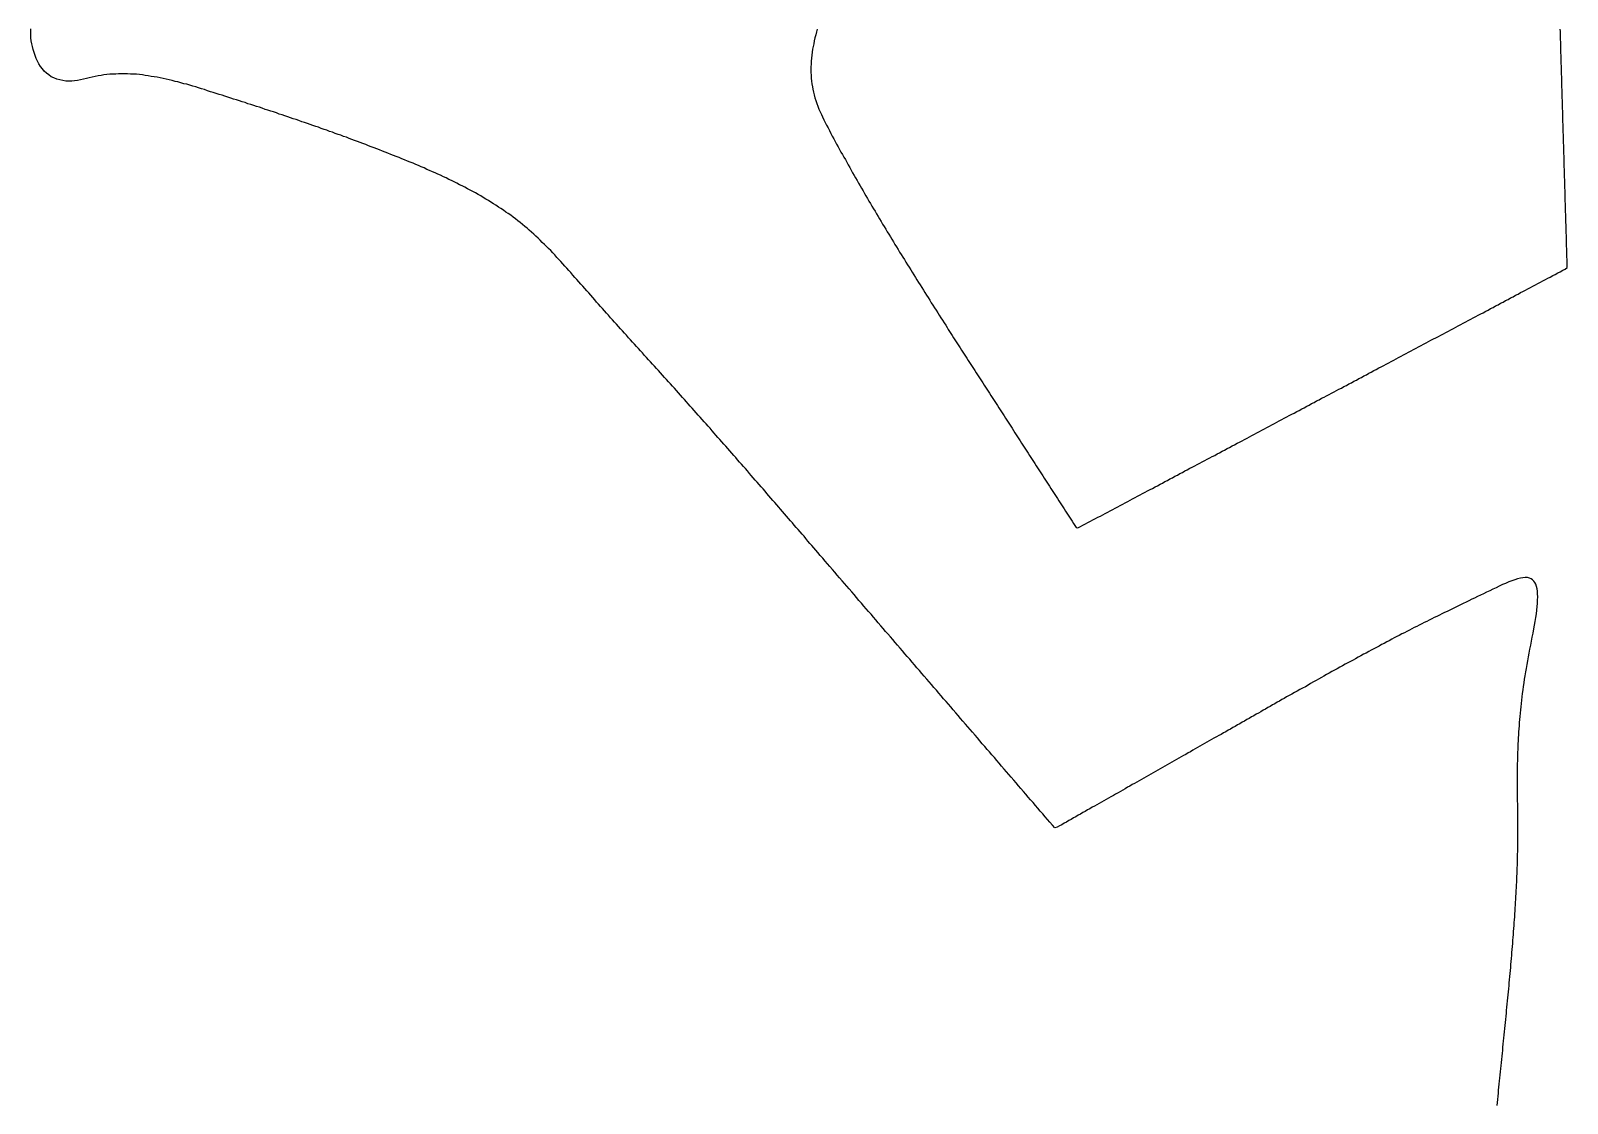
# Model space of a CAD drawing. Extents: x 63 to 788, y 423 to 1014.
# Drawn here: x 455.78 to 461, y 822.79 to 826.44 of the extents above; entities that cross this region are included whole.
import ezdxf

# ---------------------------------------------------------------- set-up
doc = ezdxf.new("R2010")
doc.units = 0
doc.header["$MEASUREMENT"] = 0
doc.layers.add('LAYER_1', color=7, linetype='CONTINUOUS')

msp = doc.modelspace()

# ---------------------------------------------------------------- linework, layer by layer
at = {"layer": 'LAYER_1', "color": 7}
for points in [[(460.7612, 822.784, 0), (460.7622, 822.794, 0), (460.7632, 822.804, 0), (460.7642, 822.815, 0), (460.7652, 822.825, 0), (460.7662, 822.836, 0), (460.7673, 822.846, 0), (460.7683, 822.856, 0), (460.7693, 822.867, 0), (460.7704, 822.877, 0), (460.7714, 822.888, 0), (460.7725, 822.898, 0), (460.7735, 822.909, 0), (460.7746, 822.919, 0), (460.7756, 822.93, 0), (460.7767, 822.94, 0), (460.7777, 822.951, 0), (460.7788, 822.961, 0), (460.7799, 822.971, 0), (460.7809, 822.982, 0), (460.782, 822.992, 0), (460.783, 823.003, 0), (460.7841, 823.013, 0), (460.7851, 823.024, 0), (460.7862, 823.034, 0), (460.7872, 823.045, 0), (460.7883, 823.055, 0), (460.7893, 823.066, 0), (460.7904, 823.076, 0), (460.7914, 823.087, 0), (460.7924, 823.097, 0), (460.7934, 823.107, 0), (460.7945, 823.118, 0), (460.7955, 823.128, 0), (460.7965, 823.139, 0), (460.7975, 823.149, 0), (460.7985, 823.16, 0), (460.7995, 823.17, 0), (460.8005, 823.18, 0), (460.8014, 823.191, 0), (460.8024, 823.201, 0), (460.8034, 823.211, 0), (460.8043, 823.222, 0), (460.8052, 823.232, 0), (460.8062, 823.242, 0), (460.8071, 823.253, 0), (460.808, 823.263, 0), (460.8089, 823.273, 0), (460.8098, 823.283, 0), (460.8106, 823.294, 0), (460.8115, 823.304, 0), (460.8124, 823.314, 0), (460.8132, 823.324, 0), (460.814, 823.334, 0), (460.8148, 823.345, 0), (460.8156, 823.355, 0), (460.8164, 823.365, 0), (460.8172, 823.375, 0), (460.8179, 823.385, 0), (460.8186, 823.395, 0), (460.8194, 823.405, 0), (460.8201, 823.415, 0), (460.8208, 823.425, 0), (460.8214, 823.435, 0), (460.8221, 823.445, 0), (460.8227, 823.455, 0), (460.8233, 823.465, 0), (460.8239, 823.475, 0), (460.8245, 823.484, 0), (460.8251, 823.494, 0), (460.8256, 823.504, 0), (460.8261, 823.514, 0), (460.8266, 823.523, 0), (460.8271, 823.533, 0), (460.8275, 823.543, 0), (460.828, 823.552, 0), (460.8284, 823.562, 0), (460.8288, 823.572, 0), (460.8291, 823.581, 0), (460.8295, 823.591, 0), (460.8298, 823.6, 0), (460.8301, 823.609, 0), (460.8304, 823.619, 0), (460.8306, 823.628, 0), (460.8308, 823.638, 0), (460.831, 823.647, 0), (460.8312, 823.656, 0), (460.8313, 823.665, 0), (460.8315, 823.675, 0), (460.8316, 823.684, 0), (460.8316, 823.693, 0), (460.8317, 823.702, 0), (460.8317, 823.711, 0), (460.8317, 823.72, 0), (460.8316, 823.729, 0), (460.8316, 823.738, 0), (460.8315, 823.747, 0), (460.8315, 823.756, 0), (460.8314, 823.765, 0), (460.8313, 823.774, 0), (460.8312, 823.782, 0), (460.8311, 823.791, 0), (460.831, 823.8, 0), (460.8309, 823.809, 0), (460.8308, 823.818, 0), (460.8307, 823.827, 0), (460.8306, 823.836, 0), (460.8305, 823.845, 0), (460.8304, 823.854, 0), (460.8304, 823.863, 0), (460.8303, 823.872, 0), (460.8303, 823.881, 0), (460.8303, 823.89, 0), (460.8303, 823.899, 0), (460.8303, 823.908, 0), (460.8304, 823.918, 0), (460.8305, 823.927, 0), (460.8306, 823.936, 0), (460.8307, 823.946, 0), (460.8309, 823.955, 0), (460.8312, 823.965, 0), (460.8314, 823.974, 0), (460.8317, 823.984, 0), (460.832, 823.993, 0), (460.8324, 824.003, 0), (460.8329, 824.013, 0), (460.8333, 824.023, 0), (460.8339, 824.033, 0), (460.8345, 824.043, 0), (460.8351, 824.053, 0), (460.8358, 824.064, 0), (460.8365, 824.074, 0), (460.8374, 824.085, 0), (460.8382, 824.095, 0), (460.8392, 824.106, 0), (460.8402, 824.117, 0), (460.8413, 824.128, 0), (460.8424, 824.139, 0), (460.8437, 824.15, 0), (460.845, 824.161, 0), (460.8464, 824.173, 0), (460.8478, 824.184, 0), (460.8494, 824.196, 0), (460.851, 824.208, 0), (460.8527, 824.22, 0), (460.8545, 824.232, 0), (460.8564, 824.244, 0), (460.8584, 824.257, 0), (460.8605, 824.269, 0), (460.8627, 824.282, 0), (460.865, 824.295, 0), (460.8674, 824.308, 0), (460.8699, 824.321, 0), (460.8724, 824.335, 0), (460.8751, 824.348, 0), (460.8778, 824.362, 0), (460.8805, 824.375, 0), (460.8831, 824.389, 0), (460.8856, 824.403, 0), (460.8881, 824.416, 0), (460.8904, 824.429, 0), (460.8925, 824.442, 0), (460.8943, 824.455, 0), (460.8959, 824.467, 0), (460.8972, 824.479, 0), (460.8982, 824.49, 0), (460.8988, 824.501, 0), (460.899, 824.512, 0), (460.8988, 824.522, 0), (460.8981, 824.531, 0), (460.8968, 824.54, 0), (460.8951, 824.547, 0), (460.8927, 824.555, 0), (460.8897, 824.561, 0), (460.8861, 824.566, 0), (460.8817, 824.57, 0), (460.8766, 824.574, 0), (460.8708, 824.576, 0), (460.8642, 824.578, 0), (460.8568, 824.578, 0), (460.8487, 824.577, 0), (460.84, 824.576, 0), (460.8308, 824.573, 0), (460.8211, 824.57, 0), (460.811, 824.567, 0), (460.8007, 824.563, 0), (460.79, 824.558, 0), (460.7792, 824.554, 0), (460.7684, 824.549, 0), (460.7575, 824.543, 0), (460.7466, 824.538, 0), (460.7359, 824.533, 0), (460.7253, 824.528, 0), (460.7149, 824.523, 0), (460.7047, 824.518, 0), (460.6946, 824.513, 0), (460.6846, 824.508, 0), (460.6747, 824.504, 0), (460.665, 824.499, 0), (460.6554, 824.494, 0), (460.6459, 824.49, 0), (460.6365, 824.485, 0), (460.6273, 824.481, 0), (460.6181, 824.476, 0), (460.609, 824.472, 0), (460.6, 824.467, 0), (460.5911, 824.463, 0), (460.5822, 824.459, 0), (460.5734, 824.454, 0), (460.5647, 824.45, 0), (460.556, 824.446, 0), (460.5474, 824.442, 0), (460.5388, 824.437, 0), (460.5303, 824.433, 0), (460.5218, 824.429, 0), (460.5133, 824.425, 0), (460.5048, 824.42, 0), (460.4964, 824.416, 0), (460.4879, 824.412, 0), (460.4795, 824.408, 0), (460.471, 824.403, 0), (460.4626, 824.399, 0), (460.4541, 824.395, 0), (460.4457, 824.39, 0), (460.4371, 824.386, 0), (460.4286, 824.381, 0), (460.4201, 824.377, 0), (460.4115, 824.373, 0), (460.4029, 824.368, 0), (460.3942, 824.363, 0), (460.3856, 824.359, 0), (460.3769, 824.354, 0), (460.3682, 824.35, 0), (460.3595, 824.345, 0), (460.3507, 824.34, 0), (460.342, 824.336, 0), (460.3332, 824.331, 0), (460.3244, 824.326, 0), (460.3156, 824.321, 0), (460.3068, 824.317, 0), (460.2979, 824.312, 0), (460.289, 824.307, 0), (460.2801, 824.302, 0), (460.2712, 824.297, 0), (460.2623, 824.292, 0), (460.2534, 824.288, 0), (460.2445, 824.283, 0), (460.2355, 824.278, 0), (460.2265, 824.273, 0), (460.2176, 824.268, 0), (460.2086, 824.263, 0), (460.1996, 824.258, 0), (460.1906, 824.253, 0), (460.1815, 824.248, 0), (460.1725, 824.243, 0), (460.1635, 824.238, 0), (460.1544, 824.233, 0), (460.1454, 824.228, 0), (460.1363, 824.223, 0), (460.1272, 824.218, 0), (460.1182, 824.212, 0), (460.1091, 824.207, 0), (460.1, 824.202, 0), (460.0909, 824.197, 0), (460.0818, 824.192, 0), (460.0728, 824.187, 0), (460.0637, 824.182, 0), (460.0546, 824.177, 0), (460.0455, 824.172, 0), (460.0373, 824.167, 0), (460.0294, 824.163, 0), (460.0214, 824.158, 0), (460.0135, 824.154, 0), (460.0055, 824.149, 0), (459.9976, 824.145, 0), (459.9896, 824.14, 0), (459.9816, 824.136, 0), (459.9737, 824.131, 0), (459.9657, 824.127, 0), (459.9578, 824.122, 0), (459.9498, 824.117, 0), (459.9419, 824.113, 0), (459.9339, 824.108, 0), (459.926, 824.104, 0), (459.918, 824.099, 0), (459.91, 824.095, 0), (459.9021, 824.09, 0), (459.8941, 824.086, 0), (459.8862, 824.081, 0), (459.8782, 824.077, 0), (459.8703, 824.072, 0), (459.8623, 824.068, 0), (459.8543, 824.063, 0), (459.8464, 824.059, 0), (459.8384, 824.054, 0), (459.8305, 824.05, 0), (459.8225, 824.045, 0), (459.8146, 824.041, 0), (459.8066, 824.036, 0), (459.7986, 824.032, 0), (459.7907, 824.027, 0), (459.7827, 824.023, 0), (459.7748, 824.018, 0), (459.7668, 824.014, 0), (459.7589, 824.009, 0), (459.7509, 824.005, 0), (459.7429, 824, 0), (459.735, 823.996, 0), (459.727, 823.991, 0), (459.7191, 823.986, 0), (459.7111, 823.982, 0), (459.7032, 823.977, 0), (459.6952, 823.973, 0), (459.6872, 823.968, 0), (459.6793, 823.964, 0), (459.6713, 823.959, 0), (459.6634, 823.955, 0), (459.6554, 823.95, 0), (459.6475, 823.946, 0), (459.6395, 823.941, 0), (459.6315, 823.937, 0), (459.6236, 823.932, 0), (459.6156, 823.928, 0), (459.6077, 823.923, 0), (459.5997, 823.919, 0), (459.5918, 823.914, 0), (459.5838, 823.91, 0), (459.5758, 823.905, 0), (459.5679, 823.901, 0), (459.5599, 823.896, 0), (459.552, 823.892, 0), (459.544, 823.887, 0), (459.5361, 823.883, 0), (459.5281, 823.878, 0), (459.5201, 823.874, 0), (459.5122, 823.869, 0), (459.5042, 823.865, 0), (459.4963, 823.86, 0), (459.4883, 823.855, 0), (459.4804, 823.851, 0), (459.4724, 823.846, 0), (459.4644, 823.842, 0), (459.4565, 823.837, 0), (459.4485, 823.833, 0), (459.4406, 823.828, 0), (459.4326, 823.824, 0), (459.4247, 823.819, 0), (459.4167, 823.815, 0), (459.4087, 823.81, 0), (459.4008, 823.806, 0), (459.3928, 823.801, 0), (459.3849, 823.797, 0), (459.3769, 823.792, 0), (459.369, 823.788, 0), (459.361, 823.783, 0), (459.353, 823.779, 0), (459.3451, 823.774, 0), (459.3371, 823.77, 0), (459.3292, 823.765, 0), (459.3212, 823.761, 0), (459.3133, 823.756, 0), (459.3053, 823.752, 0), (459.2973, 823.747, 0), (459.2894, 823.743, 0), (459.2814, 823.738, 0), (459.2735, 823.734, 0), (459.2655, 823.729, 0), (459.2575, 823.727, 0), (459.2493, 823.736, 0), (459.2411, 823.746, 0), (459.2329, 823.756, 0), (459.2246, 823.765, 0), (459.2164, 823.775, 0), (459.2082, 823.784, 0), (459.2, 823.794, 0), (459.1918, 823.803, 0), (459.1836, 823.813, 0), (459.1753, 823.822, 0), (459.1671, 823.832, 0), (459.1589, 823.842, 0), (459.1507, 823.851, 0), (459.1425, 823.861, 0), (459.1343, 823.87, 0), (459.126, 823.88, 0), (459.1178, 823.889, 0), (459.1096, 823.899, 0), (459.1014, 823.908, 0), (459.0932, 823.918, 0), (459.0849, 823.927, 0), (459.0767, 823.937, 0), (459.0685, 823.947, 0), (459.0603, 823.956, 0), (459.0521, 823.966, 0), (459.0439, 823.975, 0), (459.0356, 823.985, 0), (459.0274, 823.994, 0), (459.0192, 824.004, 0), (459.011, 824.013, 0), (459.0028, 824.023, 0), (458.9946, 824.033, 0), (458.9863, 824.042, 0), (458.9781, 824.052, 0), (458.9699, 824.061, 0), (458.9617, 824.071, 0), (458.9535, 824.08, 0), (458.9452, 824.09, 0), (458.937, 824.099, 0), (458.9288, 824.109, 0), (458.9206, 824.118, 0), (458.9124, 824.128, 0), (458.9042, 824.138, 0), (458.8959, 824.147, 0), (458.8877, 824.157, 0), (458.8795, 824.166, 0), (458.8713, 824.176, 0), (458.8631, 824.185, 0), (458.8549, 824.195, 0), (458.8466, 824.204, 0), (458.8384, 824.214, 0), (458.8302, 824.223, 0), (458.822, 824.233, 0), (458.8138, 824.243, 0), (458.8055, 824.252, 0), (458.7973, 824.262, 0), (458.7891, 824.271, 0), (458.7809, 824.281, 0), (458.7727, 824.29, 0), (458.7645, 824.3, 0), (458.7562, 824.309, 0), (458.748, 824.319, 0), (458.7398, 824.329, 0), (458.7316, 824.338, 0), (458.7234, 824.348, 0), (458.7152, 824.357, 0), (458.7069, 824.367, 0), (458.6987, 824.376, 0), (458.6905, 824.386, 0), (458.6823, 824.395, 0), (458.6741, 824.405, 0), (458.6658, 824.414, 0), (458.6576, 824.424, 0), (458.6494, 824.434, 0), (458.6412, 824.443, 0), (458.633, 824.453, 0), (458.6248, 824.462, 0), (458.6165, 824.472, 0), (458.6083, 824.481, 0), (458.6001, 824.491, 0), (458.5919, 824.5, 0), (458.5837, 824.51, 0), (458.5755, 824.52, 0), (458.5672, 824.529, 0), (458.559, 824.539, 0), (458.5508, 824.548, 0), (458.5426, 824.558, 0), (458.5344, 824.567, 0), (458.5261, 824.577, 0), (458.5179, 824.586, 0), (458.5097, 824.596, 0), (458.5015, 824.605, 0), (458.4933, 824.615, 0), (458.4851, 824.625, 0), (458.4768, 824.634, 0), (458.4686, 824.644, 0), (458.4604, 824.653, 0), (458.4522, 824.663, 0), (458.4448, 824.671, 0), (458.4382, 824.679, 0), (458.4315, 824.687, 0), (458.4249, 824.694, 0), (458.4183, 824.702, 0), (458.4117, 824.71, 0), (458.4051, 824.718, 0), (458.3984, 824.725, 0), (458.3918, 824.733, 0), (458.3852, 824.741, 0), (458.3786, 824.748, 0), (458.372, 824.756, 0), (458.3654, 824.764, 0), (458.3587, 824.771, 0), (458.3521, 824.779, 0), (458.3455, 824.787, 0), (458.3389, 824.794, 0), (458.3322, 824.802, 0), (458.3256, 824.81, 0), (458.319, 824.817, 0), (458.3124, 824.825, 0), (458.3057, 824.833, 0), (458.2991, 824.84, 0), (458.2925, 824.848, 0), (458.2858, 824.856, 0), (458.2792, 824.863, 0), (458.2726, 824.871, 0), (458.2659, 824.879, 0), (458.2593, 824.886, 0), (458.2526, 824.894, 0), (458.246, 824.902, 0), (458.2393, 824.909, 0), (458.2327, 824.917, 0), (458.226, 824.925, 0), (458.2194, 824.932, 0), (458.2127, 824.94, 0), (458.2061, 824.948, 0), (458.1994, 824.955, 0), (458.1928, 824.963, 0), (458.1861, 824.97, 0), (458.1794, 824.978, 0), (458.1728, 824.986, 0), (458.1661, 824.993, 0), (458.1594, 825.001, 0), (458.1528, 825.009, 0), (458.1461, 825.016, 0), (458.1394, 825.024, 0), (458.1327, 825.031, 0), (458.126, 825.039, 0), (458.1193, 825.047, 0), (458.1126, 825.054, 0), (458.1059, 825.062, 0), (458.0992, 825.069, 0), (458.0925, 825.077, 0), (458.0858, 825.085, 0), (458.0791, 825.092, 0), (458.0724, 825.1, 0), (458.0657, 825.107, 0), (458.059, 825.115, 0), (458.0523, 825.123, 0), (458.0455, 825.13, 0), (458.0388, 825.138, 0), (458.0321, 825.145, 0), (458.0253, 825.153, 0), (458.0186, 825.16, 0), (458.0118, 825.168, 0), (458.0051, 825.175, 0), (457.9983, 825.183, 0), (457.9916, 825.19, 0), (457.9848, 825.198, 0), (457.9781, 825.206, 0), (457.9713, 825.213, 0), (457.9645, 825.221, 0), (457.9578, 825.228, 0), (457.951, 825.236, 0), (457.9442, 825.243, 0), (457.9374, 825.251, 0), (457.9307, 825.258, 0), (457.9239, 825.266, 0), (457.9171, 825.273, 0), (457.9103, 825.281, 0), (457.9035, 825.288, 0), (457.8967, 825.296, 0), (457.8899, 825.303, 0), (457.8832, 825.311, 0), (457.8764, 825.318, 0), (457.8696, 825.326, 0), (457.8628, 825.333, 0), (457.856, 825.341, 0), (457.8492, 825.348, 0), (457.8424, 825.356, 0), (457.8356, 825.363, 0), (457.8288, 825.371, 0), (457.822, 825.378, 0), (457.8153, 825.386, 0), (457.8085, 825.393, 0), (457.8017, 825.401, 0), (457.7949, 825.408, 0), (457.7881, 825.416, 0), (457.7814, 825.423, 0), (457.7746, 825.431, 0), (457.7678, 825.439, 0), (457.761, 825.446, 0), (457.7543, 825.454, 0), (457.7475, 825.461, 0), (457.7407, 825.469, 0), (457.734, 825.476, 0), (457.7272, 825.484, 0), (457.7205, 825.492, 0), (457.7137, 825.499, 0), (457.707, 825.507, 0), (457.7002, 825.514, 0), (457.6935, 825.522, 0), (457.6868, 825.53, 0), (457.68, 825.537, 0), (457.6733, 825.545, 0), (457.6666, 825.552, 0), (457.6599, 825.56, 0), (457.6532, 825.568, 0), (457.6464, 825.575, 0), (457.6397, 825.583, 0), (457.633, 825.591, 0), (457.6263, 825.598, 0), (457.6196, 825.606, 0), (457.6128, 825.614, 0), (457.6061, 825.621, 0), (457.5993, 825.629, 0), (457.5925, 825.636, 0), (457.5857, 825.644, 0), (457.5788, 825.652, 0), (457.572, 825.659, 0), (457.5651, 825.666, 0), (457.5581, 825.674, 0), (457.5512, 825.681, 0), (457.5441, 825.689, 0), (457.5371, 825.696, 0), (457.53, 825.703, 0), (457.5228, 825.71, 0), (457.5156, 825.717, 0), (457.5084, 825.724, 0), (457.5011, 825.731, 0), (457.4937, 825.738, 0), (457.4862, 825.745, 0), (457.4787, 825.752, 0), (457.4712, 825.758, 0), (457.4635, 825.765, 0), (457.4558, 825.771, 0), (457.448, 825.778, 0), (457.4402, 825.784, 0), (457.4323, 825.79, 0), (457.4243, 825.797, 0), (457.4162, 825.803, 0), (457.4081, 825.809, 0), (457.3999, 825.815, 0), (457.3916, 825.82, 0), (457.3833, 825.826, 0), (457.375, 825.832, 0), (457.3665, 825.837, 0), (457.3581, 825.843, 0), (457.3495, 825.848, 0), (457.3409, 825.854, 0), (457.3323, 825.859, 0), (457.3236, 825.864, 0), (457.3149, 825.869, 0), (457.3061, 825.875, 0), (457.2973, 825.88, 0), (457.2884, 825.885, 0), (457.2795, 825.89, 0), (457.2705, 825.894, 0), (457.2615, 825.899, 0), (457.2525, 825.904, 0), (457.2434, 825.909, 0), (457.2343, 825.913, 0), (457.2252, 825.918, 0), (457.2161, 825.923, 0), (457.2069, 825.927, 0), (457.1976, 825.931, 0), (457.1884, 825.936, 0), (457.1791, 825.94, 0), (457.1698, 825.945, 0), (457.1605, 825.949, 0), (457.1512, 825.953, 0), (457.1418, 825.957, 0), (457.1325, 825.961, 0), (457.1231, 825.965, 0), (457.1137, 825.97, 0), (457.1043, 825.974, 0), (457.0949, 825.978, 0), (457.0854, 825.982, 0), (457.076, 825.986, 0), (457.0665, 825.989, 0), (457.0571, 825.993, 0), (457.0476, 825.997, 0), (457.0382, 826.001, 0), (457.0287, 826.005, 0), (457.0193, 826.009, 0), (457.0098, 826.012, 0), (457.0004, 826.016, 0), (456.991, 826.02, 0), (456.9815, 826.024, 0), (456.9721, 826.027, 0), (456.9626, 826.031, 0), (456.9532, 826.035, 0), (456.9438, 826.038, 0), (456.9343, 826.042, 0), (456.9249, 826.045, 0), (456.9155, 826.049, 0), (456.906, 826.053, 0), (456.8966, 826.056, 0), (456.8872, 826.06, 0), (456.8777, 826.063, 0), (456.8683, 826.067, 0), (456.8589, 826.07, 0), (456.8494, 826.074, 0), (456.84, 826.077, 0), (456.8305, 826.081, 0), (456.8211, 826.084, 0), (456.8116, 826.087, 0), (456.8022, 826.091, 0), (456.7927, 826.094, 0), (456.7833, 826.098, 0), (456.7738, 826.101, 0), (456.7643, 826.104, 0), (456.7548, 826.108, 0), (456.7454, 826.111, 0), (456.7359, 826.114, 0), (456.7264, 826.118, 0), (456.7169, 826.121, 0), (456.7074, 826.124, 0), (456.6978, 826.127, 0), (456.6883, 826.131, 0), (456.6788, 826.134, 0), (456.6692, 826.137, 0), (456.6597, 826.14, 0), (456.6501, 826.144, 0), (456.6405, 826.147, 0), (456.631, 826.15, 0), (456.6214, 826.153, 0), (456.6118, 826.157, 0), (456.6022, 826.16, 0), (456.5925, 826.163, 0), (456.5829, 826.166, 0), (456.5732, 826.169, 0), (456.5636, 826.173, 0), (456.5539, 826.176, 0), (456.5442, 826.179, 0), (456.5345, 826.182, 0), (456.5248, 826.185, 0), (456.5151, 826.188, 0), (456.5054, 826.192, 0), (456.4956, 826.195, 0), (456.4858, 826.198, 0), (456.4761, 826.201, 0), (456.4663, 826.204, 0), (456.4564, 826.207, 0), (456.4466, 826.21, 0), (456.4368, 826.214, 0), (456.4269, 826.217, 0), (456.417, 826.22, 0), (456.4071, 826.223, 0), (456.3972, 826.226, 0), (456.3873, 826.229, 0), (456.3773, 826.232, 0), (456.3674, 826.236, 0), (456.3574, 826.239, 0), (456.3474, 826.242, 0), (456.3374, 826.245, 0), (456.3274, 826.248, 0), (456.3173, 826.251, 0), (456.3073, 826.254, 0), (456.2972, 826.256, 0), (456.2872, 826.259, 0), (456.2771, 826.262, 0), (456.2671, 826.264, 0), (456.257, 826.267, 0), (456.2469, 826.269, 0), (456.2368, 826.272, 0), (456.2267, 826.274, 0), (456.2166, 826.276, 0), (456.2065, 826.278, 0), (456.1964, 826.28, 0), (456.1863, 826.281, 0), (456.1762, 826.283, 0), (456.1661, 826.284, 0), (456.1561, 826.286, 0), (456.146, 826.287, 0), (456.1359, 826.288, 0), (456.1258, 826.288, 0), (456.1157, 826.289, 0), (456.1057, 826.29, 0), (456.0956, 826.29, 0), (456.0855, 826.29, 0), (456.0755, 826.29, 0), (456.0655, 826.289, 0), (456.0554, 826.289, 0), (456.0454, 826.288, 0), (456.0354, 826.287, 0), (456.0254, 826.286, 0), (456.0155, 826.284, 0), (456.0055, 826.283, 0), (455.9955, 826.281, 0), (455.9856, 826.278, 0), (455.9757, 826.276, 0), (455.9658, 826.274, 0), (455.9558, 826.271, 0), (455.9459, 826.269, 0), (455.9359, 826.267, 0), (455.9259, 826.266, 0), (455.9158, 826.265, 0), (455.9056, 826.265, 0), (455.8954, 826.265, 0), (455.8852, 826.267, 0), (455.8751, 826.269, 0), (455.8652, 826.272, 0), (455.8556, 826.276, 0), (455.8465, 826.28, 0), (455.8379, 826.286, 0), (455.8299, 826.292, 0), (455.8227, 826.299, 0), (455.8161, 826.307, 0), (455.8101, 826.315, 0), (455.8047, 826.324, 0), (455.7999, 826.333, 0), (455.7955, 826.342, 0), (455.7916, 826.352, 0), (455.7881, 826.362, 0), (455.785, 826.372, 0), (455.7824, 826.382, 0), (455.7803, 826.392, 0), (455.7786, 826.402, 0), (455.7774, 826.412, 0), (455.7767, 826.423, 0), (455.7766, 826.433, 0), (455.7769, 826.443, 0)], [(458.4501, 826.442, 0), (458.4473, 826.432, 0), (458.4447, 826.422, 0), (458.4423, 826.412, 0), (458.44, 826.402, 0), (458.4379, 826.392, 0), (458.436, 826.382, 0), (458.4344, 826.373, 0), (458.4329, 826.363, 0), (458.4316, 826.353, 0), (458.4305, 826.343, 0), (458.4297, 826.333, 0), (458.429, 826.323, 0), (458.4287, 826.314, 0), (458.4286, 826.304, 0), (458.4287, 826.294, 0), (458.4291, 826.285, 0), (458.4297, 826.275, 0), (458.4307, 826.265, 0), (458.4319, 826.256, 0), (458.4334, 826.246, 0), (458.4352, 826.237, 0), (458.4373, 826.227, 0), (458.4397, 826.218, 0), (458.4424, 826.208, 0), (458.4454, 826.199, 0), (458.4487, 826.189, 0), (458.4522, 826.18, 0), (458.4559, 826.17, 0), (458.4599, 826.161, 0), (458.464, 826.152, 0), (458.4683, 826.143, 0), (458.4728, 826.133, 0), (458.4773, 826.124, 0), (458.482, 826.115, 0), (458.4868, 826.106, 0), (458.4916, 826.097, 0), (458.4964, 826.087, 0), (458.5013, 826.078, 0), (458.5062, 826.069, 0), (458.5111, 826.06, 0), (458.516, 826.051, 0), (458.5209, 826.042, 0), (458.5258, 826.033, 0), (458.5307, 826.024, 0), (458.5357, 826.015, 0), (458.5406, 826.006, 0), (458.5456, 825.998, 0), (458.5505, 825.989, 0), (458.5555, 825.98, 0), (458.5604, 825.971, 0), (458.5654, 825.962, 0), (458.5704, 825.953, 0), (458.5754, 825.944, 0), (458.5804, 825.936, 0), (458.5854, 825.927, 0), (458.5904, 825.918, 0), (458.5955, 825.909, 0), (458.6005, 825.901, 0), (458.6056, 825.892, 0), (458.6106, 825.883, 0), (458.6157, 825.875, 0), (458.6208, 825.866, 0), (458.6259, 825.857, 0), (458.631, 825.849, 0), (458.6361, 825.84, 0), (458.6413, 825.831, 0), (458.6464, 825.823, 0), (458.6516, 825.814, 0), (458.6567, 825.805, 0), (458.6619, 825.797, 0), (458.6671, 825.788, 0), (458.6723, 825.779, 0), (458.6775, 825.771, 0), (458.6827, 825.762, 0), (458.688, 825.753, 0), (458.6932, 825.745, 0), (458.6985, 825.736, 0), (458.7037, 825.728, 0), (458.709, 825.719, 0), (458.7143, 825.71, 0), (458.7196, 825.702, 0), (458.7249, 825.693, 0), (458.7302, 825.684, 0), (458.7355, 825.676, 0), (458.7408, 825.667, 0), (458.7462, 825.659, 0), (458.7515, 825.65, 0), (458.7569, 825.641, 0), (458.7622, 825.633, 0), (458.7676, 825.624, 0), (458.773, 825.616, 0), (458.7784, 825.607, 0), (458.7837, 825.598, 0), (458.7891, 825.59, 0), (458.7945, 825.581, 0), (458.7999, 825.573, 0), (458.8053, 825.564, 0), (458.8107, 825.555, 0), (458.8161, 825.547, 0), (458.8216, 825.538, 0), (458.827, 825.53, 0), (458.8324, 825.521, 0), (458.8378, 825.512, 0), (458.8433, 825.504, 0), (458.8487, 825.495, 0), (458.8541, 825.487, 0), (458.8596, 825.478, 0), (458.865, 825.47, 0), (458.8704, 825.461, 0), (458.8759, 825.452, 0), (458.8813, 825.444, 0), (458.8866, 825.436, 0), (458.8911, 825.428, 0), (458.8956, 825.421, 0), (458.9001, 825.414, 0), (458.9046, 825.407, 0), (458.9092, 825.4, 0), (458.9137, 825.393, 0), (458.9182, 825.386, 0), (458.9227, 825.379, 0), (458.9272, 825.372, 0), (458.9318, 825.365, 0), (458.9363, 825.358, 0), (458.9408, 825.351, 0), (458.9453, 825.344, 0), (458.9499, 825.337, 0), (458.9544, 825.33, 0), (458.9589, 825.323, 0), (458.9634, 825.316, 0), (458.9679, 825.309, 0), (458.9725, 825.302, 0), (458.977, 825.295, 0), (458.9815, 825.288, 0), (458.986, 825.281, 0), (458.9905, 825.274, 0), (458.9951, 825.267, 0), (458.9996, 825.26, 0), (459.0041, 825.253, 0), (459.0086, 825.246, 0), (459.0132, 825.239, 0), (459.0177, 825.232, 0), (459.0222, 825.225, 0), (459.0267, 825.218, 0), (459.0312, 825.211, 0), (459.0358, 825.204, 0), (459.0403, 825.197, 0), (459.0448, 825.19, 0), (459.0493, 825.183, 0), (459.0538, 825.176, 0), (459.0584, 825.169, 0), (459.0629, 825.162, 0), (459.0674, 825.155, 0), (459.0719, 825.148, 0), (459.0764, 825.141, 0), (459.081, 825.134, 0), (459.0855, 825.127, 0), (459.09, 825.12, 0), (459.0945, 825.113, 0), (459.0991, 825.106, 0), (459.1036, 825.099, 0), (459.1081, 825.092, 0), (459.1126, 825.085, 0), (459.1171, 825.078, 0), (459.1217, 825.07, 0), (459.1262, 825.063, 0), (459.1307, 825.056, 0), (459.1352, 825.049, 0), (459.1397, 825.042, 0), (459.1443, 825.035, 0), (459.1488, 825.028, 0), (459.1533, 825.021, 0), (459.1578, 825.014, 0), (459.1624, 825.007, 0), (459.1669, 825, 0), (459.1714, 824.993, 0), (459.1759, 824.986, 0), (459.1804, 824.979, 0), (459.185, 824.972, 0), (459.1895, 824.965, 0), (459.194, 824.958, 0), (459.1985, 824.951, 0), (459.203, 824.944, 0), (459.2076, 824.937, 0), (459.2121, 824.93, 0), (459.2166, 824.923, 0), (459.2211, 824.916, 0), (459.2257, 824.909, 0), (459.2302, 824.902, 0), (459.2347, 824.895, 0), (459.2392, 824.888, 0), (459.2437, 824.881, 0), (459.2483, 824.874, 0), (459.2528, 824.867, 0), (459.2573, 824.86, 0), (459.2618, 824.853, 0), (459.2663, 824.846, 0), (459.2709, 824.839, 0), (459.2754, 824.832, 0), (459.2799, 824.825, 0), (459.2844, 824.818, 0), (459.289, 824.811, 0), (459.2935, 824.804, 0), (459.298, 824.797, 0), (459.3025, 824.79, 0), (459.307, 824.783, 0), (459.3116, 824.776, 0), (459.3161, 824.769, 0), (459.3206, 824.762, 0), (459.3251, 824.755, 0), (459.3296, 824.748, 0), (459.3362, 824.747, 0), (459.3447, 824.751, 0), (459.3531, 824.756, 0), (459.3616, 824.76, 0), (459.37, 824.765, 0), (459.3785, 824.769, 0), (459.3869, 824.774, 0), (459.3954, 824.778, 0), (459.4038, 824.783, 0), (459.4123, 824.787, 0), (459.4207, 824.791, 0), (459.4292, 824.796, 0), (459.4376, 824.8, 0), (459.4461, 824.805, 0), (459.4545, 824.809, 0), (459.463, 824.814, 0), (459.4714, 824.818, 0), (459.4799, 824.823, 0), (459.4883, 824.827, 0), (459.4968, 824.832, 0), (459.5052, 824.836, 0), (459.5137, 824.841, 0), (459.5221, 824.845, 0), (459.5306, 824.85, 0), (459.539, 824.854, 0), (459.5475, 824.859, 0), (459.5559, 824.863, 0), (459.5644, 824.868, 0), (459.5728, 824.872, 0), (459.5813, 824.877, 0), (459.5897, 824.881, 0), (459.5982, 824.886, 0), (459.6066, 824.89, 0), (459.6151, 824.895, 0), (459.6235, 824.899, 0), (459.632, 824.904, 0), (459.6404, 824.908, 0), (459.6489, 824.913, 0), (459.6573, 824.917, 0), (459.6658, 824.922, 0), (459.6742, 824.926, 0), (459.6827, 824.931, 0), (459.6911, 824.935, 0), (459.6996, 824.94, 0), (459.708, 824.944, 0), (459.7165, 824.949, 0), (459.7249, 824.953, 0), (459.7334, 824.958, 0), (459.7418, 824.962, 0), (459.7503, 824.967, 0), (459.7587, 824.971, 0), (459.7672, 824.976, 0), (459.7756, 824.98, 0), (459.7841, 824.985, 0), (459.7925, 824.989, 0), (459.801, 824.993, 0), (459.8094, 824.998, 0), (459.8179, 825.002, 0), (459.8264, 825.007, 0), (459.8348, 825.011, 0), (459.8433, 825.016, 0), (459.8517, 825.02, 0), (459.8602, 825.025, 0), (459.8686, 825.029, 0), (459.8771, 825.034, 0), (459.8855, 825.038, 0), (459.894, 825.043, 0), (459.9024, 825.047, 0), (459.9109, 825.052, 0), (459.9193, 825.056, 0), (459.9278, 825.061, 0), (459.9362, 825.065, 0), (459.9447, 825.07, 0), (459.9531, 825.074, 0), (459.9616, 825.079, 0), (459.97, 825.083, 0), (459.9785, 825.088, 0), (459.9869, 825.092, 0), (459.9954, 825.097, 0), (460.0038, 825.101, 0), (460.0123, 825.106, 0), (460.0207, 825.11, 0), (460.0292, 825.115, 0), (460.0376, 825.119, 0), (460.0461, 825.124, 0), (460.0545, 825.128, 0), (460.063, 825.133, 0), (460.0714, 825.137, 0), (460.0799, 825.142, 0), (460.0883, 825.146, 0), (460.0968, 825.151, 0), (460.1052, 825.155, 0), (460.1137, 825.16, 0), (460.1221, 825.164, 0), (460.1306, 825.169, 0), (460.139, 825.173, 0), (460.1475, 825.178, 0), (460.1559, 825.182, 0), (460.1644, 825.187, 0), (460.1728, 825.191, 0), (460.1813, 825.195, 0), (460.1897, 825.2, 0), (460.1982, 825.204, 0), (460.2066, 825.209, 0), (460.2151, 825.213, 0), (460.2235, 825.218, 0), (460.232, 825.222, 0), (460.2404, 825.227, 0), (460.2489, 825.231, 0), (460.2573, 825.236, 0), (460.2658, 825.24, 0), (460.2742, 825.245, 0), (460.2827, 825.249, 0), (460.2911, 825.254, 0), (460.2996, 825.258, 0), (460.308, 825.263, 0), (460.3165, 825.267, 0), (460.3249, 825.272, 0), (460.3334, 825.276, 0), (460.3418, 825.281, 0), (460.3503, 825.285, 0), (460.3587, 825.29, 0), (460.3672, 825.294, 0), (460.3756, 825.299, 0), (460.3841, 825.303, 0), (460.3925, 825.308, 0), (460.401, 825.312, 0), (460.4094, 825.317, 0), (460.4179, 825.321, 0), (460.4263, 825.326, 0), (460.4348, 825.33, 0), (460.4432, 825.335, 0), (460.4517, 825.339, 0), (460.4601, 825.344, 0), (460.4686, 825.348, 0), (460.477, 825.353, 0), (460.4855, 825.357, 0), (460.4939, 825.362, 0), (460.5024, 825.366, 0), (460.5108, 825.371, 0), (460.5193, 825.375, 0), (460.5277, 825.38, 0), (460.5362, 825.384, 0), (460.5446, 825.389, 0), (460.5531, 825.393, 0), (460.5615, 825.397, 0), (460.57, 825.402, 0), (460.5784, 825.406, 0), (460.5869, 825.411, 0), (460.5953, 825.415, 0), (460.6038, 825.42, 0), (460.6122, 825.424, 0), (460.6207, 825.429, 0), (460.6291, 825.433, 0), (460.6376, 825.438, 0), (460.646, 825.442, 0), (460.6545, 825.447, 0), (460.6629, 825.451, 0), (460.6714, 825.456, 0), (460.6798, 825.46, 0), (460.6883, 825.465, 0), (460.6967, 825.469, 0), (460.7052, 825.474, 0), (460.7136, 825.478, 0), (460.7221, 825.483, 0), (460.7306, 825.487, 0), (460.739, 825.492, 0), (460.7475, 825.496, 0), (460.7559, 825.501, 0), (460.7644, 825.505, 0), (460.7728, 825.51, 0), (460.7813, 825.514, 0), (460.7897, 825.519, 0), (460.7982, 825.523, 0), (460.8066, 825.528, 0), (460.8151, 825.532, 0), (460.8235, 825.537, 0), (460.832, 825.541, 0), (460.8404, 825.546, 0), (460.8489, 825.55, 0), (460.8573, 825.555, 0), (460.8658, 825.559, 0), (460.8742, 825.564, 0), (460.8827, 825.568, 0), (460.8911, 825.573, 0), (460.8996, 825.577, 0), (460.908, 825.582, 0), (460.9165, 825.586, 0), (460.9249, 825.591, 0), (460.9334, 825.595, 0), (460.9418, 825.599, 0), (460.9503, 825.604, 0), (460.9587, 825.608, 0), (460.9672, 825.613, 0), (460.9756, 825.617, 0), (460.9841, 825.622, 0), (460.9925, 825.626, 0), (460.9994, 825.632, 0), (460.9992, 825.641, 0), (460.9989, 825.65, 0), (460.9986, 825.659, 0), (460.9984, 825.668, 0), (460.9981, 825.677, 0), (460.9979, 825.686, 0), (460.9976, 825.695, 0), (460.9973, 825.704, 0), (460.9971, 825.713, 0), (460.9968, 825.722, 0), (460.9965, 825.731, 0), (460.9963, 825.74, 0), (460.996, 825.749, 0), (460.9957, 825.758, 0), (460.9955, 825.767, 0), (460.9952, 825.776, 0), (460.995, 825.785, 0), (460.9947, 825.794, 0), (460.9944, 825.803, 0), (460.9942, 825.812, 0), (460.9939, 825.821, 0), (460.9936, 825.83, 0), (460.9934, 825.839, 0), (460.9931, 825.848, 0), (460.9928, 825.857, 0), (460.9926, 825.866, 0), (460.9923, 825.875, 0), (460.9921, 825.884, 0), (460.9918, 825.893, 0), (460.9915, 825.902, 0), (460.9913, 825.911, 0), (460.991, 825.92, 0), (460.9907, 825.929, 0), (460.9905, 825.938, 0), (460.9902, 825.947, 0), (460.9899, 825.956, 0), (460.9897, 825.965, 0), (460.9894, 825.974, 0), (460.9892, 825.983, 0), (460.9889, 825.992, 0), (460.9886, 826.001, 0), (460.9884, 826.01, 0), (460.9881, 826.019, 0), (460.9878, 826.028, 0), (460.9876, 826.037, 0), (460.9873, 826.046, 0), (460.987, 826.055, 0), (460.9868, 826.064, 0), (460.9865, 826.073, 0), (460.9863, 826.082, 0), (460.986, 826.091, 0), (460.9857, 826.1, 0), (460.9855, 826.109, 0), (460.9852, 826.118, 0), (460.9849, 826.127, 0), (460.9847, 826.136, 0), (460.9844, 826.145, 0), (460.9841, 826.154, 0), (460.9839, 826.163, 0), (460.9836, 826.172, 0), (460.9834, 826.181, 0), (460.9831, 826.19, 0), (460.9828, 826.199, 0), (460.9826, 826.208, 0), (460.9823, 826.217, 0), (460.982, 826.226, 0), (460.9818, 826.235, 0), (460.9815, 826.244, 0), (460.9812, 826.253, 0), (460.981, 826.262, 0), (460.9807, 826.271, 0), (460.9805, 826.28, 0), (460.9802, 826.289, 0), (460.9799, 826.298, 0), (460.9797, 826.307, 0), (460.9794, 826.316, 0), (460.9791, 826.325, 0), (460.9789, 826.334, 0), (460.9786, 826.343, 0), (460.9783, 826.352, 0), (460.9781, 826.361, 0), (460.9778, 826.37, 0), (460.9776, 826.379, 0), (460.9773, 826.388, 0), (460.977, 826.397, 0), (460.9768, 826.406, 0), (460.9765, 826.415, 0), (460.9762, 826.424, 0), (460.976, 826.433, 0), (460.9757, 826.442, 0)]]:
    msp.add_polyline3d(points, dxfattribs=at)

doc.saveas('drawing.dxf')
